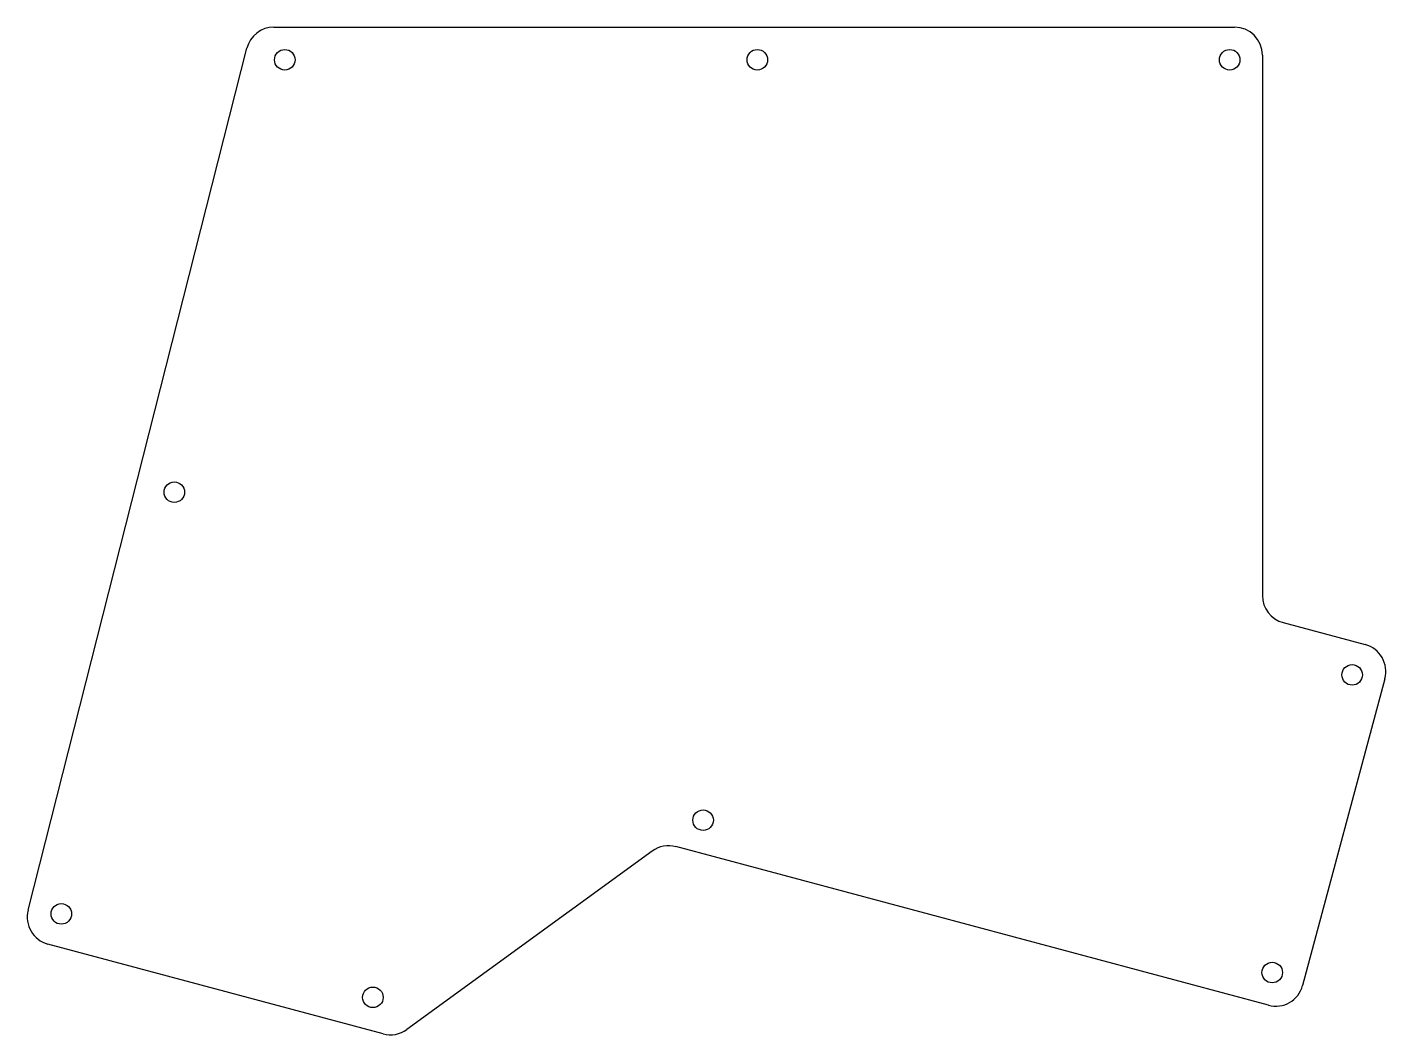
# Model space of a CAD drawing. Header units: millimetres. Extents: x 40 to 185, y -135 to -27.
import ezdxf

# ---------------------------------------------------------------- set-up
doc = ezdxf.new("R2010")
doc.units = ezdxf.units.MM

msp = doc.modelspace()

# ---------------------------------------------------------------- linework, layer by layer
at = {"linetype": 'CONTINUOUS'}
for p, q in [((66.31, -26.82), (169.22, -26.82)), ((39.96, -121.52), (63.4, -29.09)), ((172.22, -29.82), (172.22, -87.78)), ((174.45, -90.67), (183.23, -93.03)), ((185.35, -96.7), (176.53, -129.59)), ((172.86, -131.71), (109.38, -114.7)), ((106.84, -115.17), (80.55, -134.3)), ((78, -134.78), (42.09, -125.15))]:
    msp.add_line(p, q, dxfattribs=at)
for centre in [(67.47, -30.32), (118.1, -30.32), (168.72, -30.32), (55.63, -76.69), (181.84, -96.28), (112.29, -111.86), (43.52, -121.91), (173.28, -128.2), (76.91, -130.86)]:
    msp.add_circle(centre, 1.1, dxfattribs=at)
for centre, start, end in [((66.31, -29.82), 90, 165.7676), ((169.22, -29.82), 0, 90), ((175.22, -87.78), 180, 255), ((182.45, -95.92), 345, 75), ((108.61, -117.6), 75, 126.0374), ((42.87, -122.25), 165.7676, 255), ((173.64, -128.81), 255, 345), ((78.78, -131.88), 255, 306.0374)]:
    msp.add_arc(centre, 3, start, end, dxfattribs=at)

doc.saveas('drawing.dxf')
